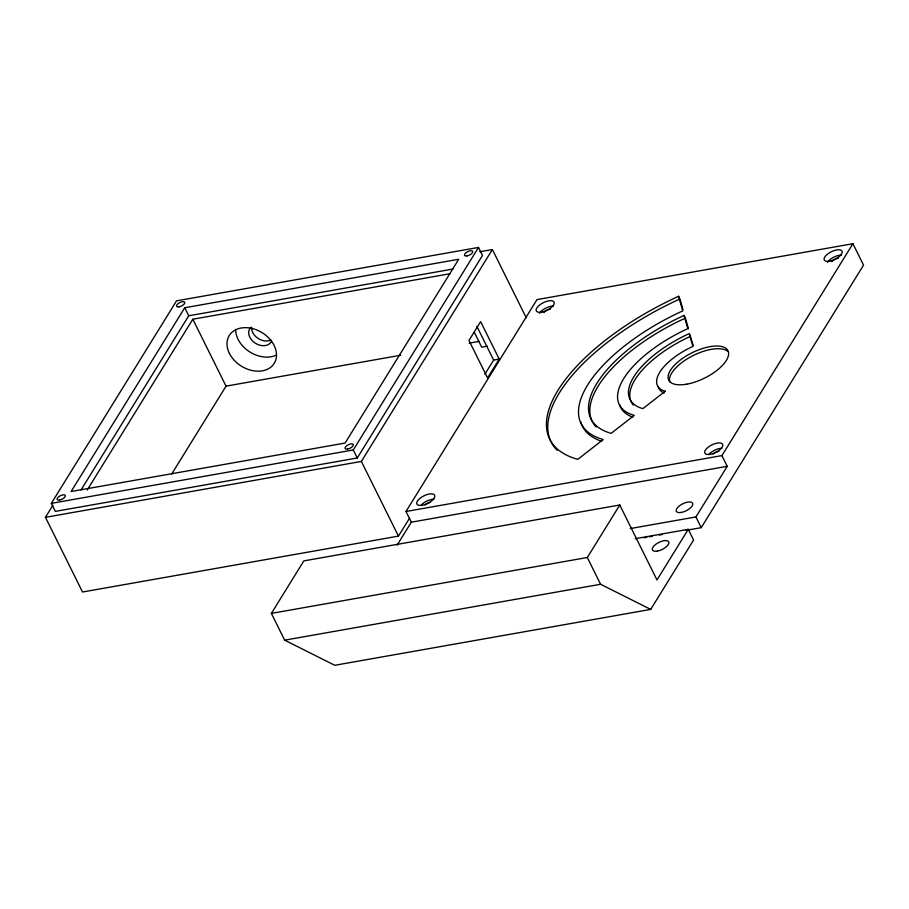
<?xml version="1.0" encoding="UTF-8"?>
<svg xmlns="http://www.w3.org/2000/svg" width="909" height="909" viewBox="0 0 909 909"><rect width="100%" height="100%" fill="white"/><g stroke="black" fill="none" stroke-linecap="round" stroke-linejoin="round"><path stroke-width="1.36" d="M51.347 503.359L176.562 300.834L478.509 247.43L482.486 255.452L357.282 457.977L55.335 511.392L51.347 503.359L353.294 449.955L478.509 247.43M409.618 518.062L398.449 536.117L82.526 592.009L45.45 517.323L52.892 505.279M184.743 307.742L71.129 491.519L345.113 443.047L458.727 259.27L184.743 307.742L188.731 315.775L81.049 489.94M87.23 490.008L192.822 319.229L450.035 273.723M171.756 473.941L226.034 386.143L400.778 355.237M45.45 517.323L361.373 461.431L492.383 249.532L526.311 317.889M271.382 613.393L303.845 560.887L619.768 505.006L656.968 579.953L688.272 529.322L693.59 540.026L650.696 609.405L334.773 665.297L284.665 640.163L271.382 613.393L587.305 557.512L619.768 505.006M484.895 374.235L493.632 360.089L499.223 359.1L480.622 321.627L468.964 340.477L487.576 377.951L499.223 359.1M397.142 545.105L411.311 522.198L405.993 511.494L536.992 299.595L852.915 243.703L863.55 265.121L701.237 527.652L685.863 530.367M405.993 511.494L721.916 455.602L852.915 243.703M630.221 528.561L695.93 516.948L727.234 466.317L721.916 455.602M479.793 251.759L492.383 249.532M188.731 315.775L452.932 269.041M469.271 343.113L479.054 341.386M487.292 346.181L481.702 347.17L474.259 332.183M411.311 522.198L727.234 466.317M635.152 538.719L688.272 529.322M643.924 537.787L646.719 537.299M649.515 536.799L652.31 536.31M659.309 535.071L662.104 534.572M284.665 640.163L600.588 584.271L650.696 609.405M678.591 296.3L682.761 310.889A130.896 55.938 -26.4 0 0 603.246 439.513L577.783 459.352A165.938 70.913 -26.4 0 1 678.591 296.3L679.477 298.084M684.068 315.434L687.84 328.649A88.253 37.712 -26.4 0 0 634.232 415.368L611.178 433.332A119.988 51.279 -26.4 0 1 684.068 315.434L684.954 317.218M689.704 334.501L693.158 345.25M695.93 516.948L701.237 527.652M476.895 326.365L493.632 360.089M587.305 557.512L600.588 584.271M361.373 461.431L398.449 536.117M353.294 449.955L357.282 457.977M192.822 319.229L226.034 386.143M682.954 309.583L679.921 298.97A165.938 70.913 -26.4 0 0 549.047 436.65M688.42 328.683L685.397 318.116A119.988 51.279 -26.4 0 0 596.122 426.991M270.973 340.011A12.556 9.363 31.7 0 1 257.986 338.353A12.556 9.363 31.7 0 1 251.611 327.217M271.53 341.227A12.556 9.363 31.7 0 1 255.088 343.045A12.556 9.363 31.7 0 1 250.759 327.49M276.495 355.021A26.441 19.703 31.7 0 1 249.895 351.999A26.441 19.703 31.7 0 1 235.681 329.433M425.139 504.984A4.534 1.932 -26.4 0 1 430.014 502.427M713.099 454.046A4.534 1.932 -26.4 0 1 718.917 451.398M831.974 261.587A4.534 1.932 -26.4 0 1 838.325 258.247M544.002 312.526A4.534 1.932 -26.4 0 1 550.365 309.185M827.417 262.394A9.919 4.238 -26.4 0 1 841.336 255.088M539.446 313.332A9.919 4.238 -26.4 0 1 553.365 306.026M421.219 504.972A9.919 4.238 -26.4 0 1 433.957 499.177M709.19 454.034A9.919 4.238 -26.4 0 1 721.916 448.239M669.683 381.746A33.054 14.124 -26.4 0 1 691.863 356.214A33.054 14.124 -26.4 0 1 727.654 351.328M633.278 405.005A76.356 32.633 -26.4 0 1 690.59 336.285M557.24 450.33A165.938 70.913 -26.4 0 1 549.434 437.922M601.735 441.319A130.896 55.938 -26.4 0 1 580.851 422.174M632.823 417.174A88.253 37.712 -26.4 0 1 619.563 404.55M664.07 393.029A45.62 19.498 -26.4 0 1 658.275 386.939M665.218 391.234L642.879 408.63A76.356 32.633 -26.4 0 1 689.261 333.603L692.931 346.409A45.62 19.498 -26.4 0 0 665.218 391.234M229.386 353.374A26.441 19.703 31.7 0 0 272.132 365.986A26.441 19.703 31.7 0 0 253.725 328.899A26.441 19.703 31.7 0 0 229.386 353.374M467.033 255.918A4.534 1.932 -26.4 0 0 472.725 251.475A4.534 1.932 -26.4 0 0 466.09 252.657A4.534 1.932 -26.4 0 0 467.033 255.918M179.062 306.856A4.534 1.932 -26.4 0 0 184.766 302.424A4.534 1.932 -26.4 0 0 178.13 303.595A4.534 1.932 -26.4 0 0 179.062 306.856M347.613 449.069A4.534 1.932 -26.4 0 0 353.317 444.626A4.534 1.932 -26.4 0 0 346.681 445.796A4.534 1.932 -26.4 0 0 347.613 449.069M59.653 500.007A4.534 1.932 -26.4 0 0 65.346 495.564A4.534 1.932 -26.4 0 0 58.721 496.746A4.534 1.932 -26.4 0 0 59.653 500.007M681.284 512.437A9.09 3.886 -26.4 0 0 692.726 503.518A9.09 3.886 -26.4 0 0 679.409 505.881A9.09 3.886 -26.4 0 0 681.284 512.437M829.667 261.178A9.919 4.238 -26.4 0 0 842.143 251.452A9.919 4.238 -26.4 0 0 827.622 254.02A9.919 4.238 -26.4 0 0 829.667 261.178M422.287 505.268A9.919 4.238 -26.4 0 0 434.775 495.541A9.919 4.238 -26.4 0 0 420.242 498.109A9.919 4.238 -26.4 0 0 422.287 505.268M710.259 454.33A9.919 4.238 -26.4 0 0 722.735 444.603A9.919 4.238 -26.4 0 0 708.202 447.171A9.919 4.238 -26.4 0 0 710.259 454.33M541.696 312.117A9.919 4.238 -26.4 0 0 554.183 302.402A9.919 4.238 -26.4 0 0 539.651 304.969A9.919 4.238 -26.4 0 0 541.696 312.117M686.772 384.166A33.054 14.124 -26.4 0 0 728.37 351.749A33.054 14.124 -26.4 0 0 679.943 360.316A33.054 14.124 -26.4 0 0 686.772 384.166M657.4 551.07A9.09 3.886 -26.4 0 0 668.842 542.15A9.09 3.886 -26.4 0 0 655.525 544.502A9.09 3.886 -26.4 0 0 657.4 551.07"/></g></svg>
